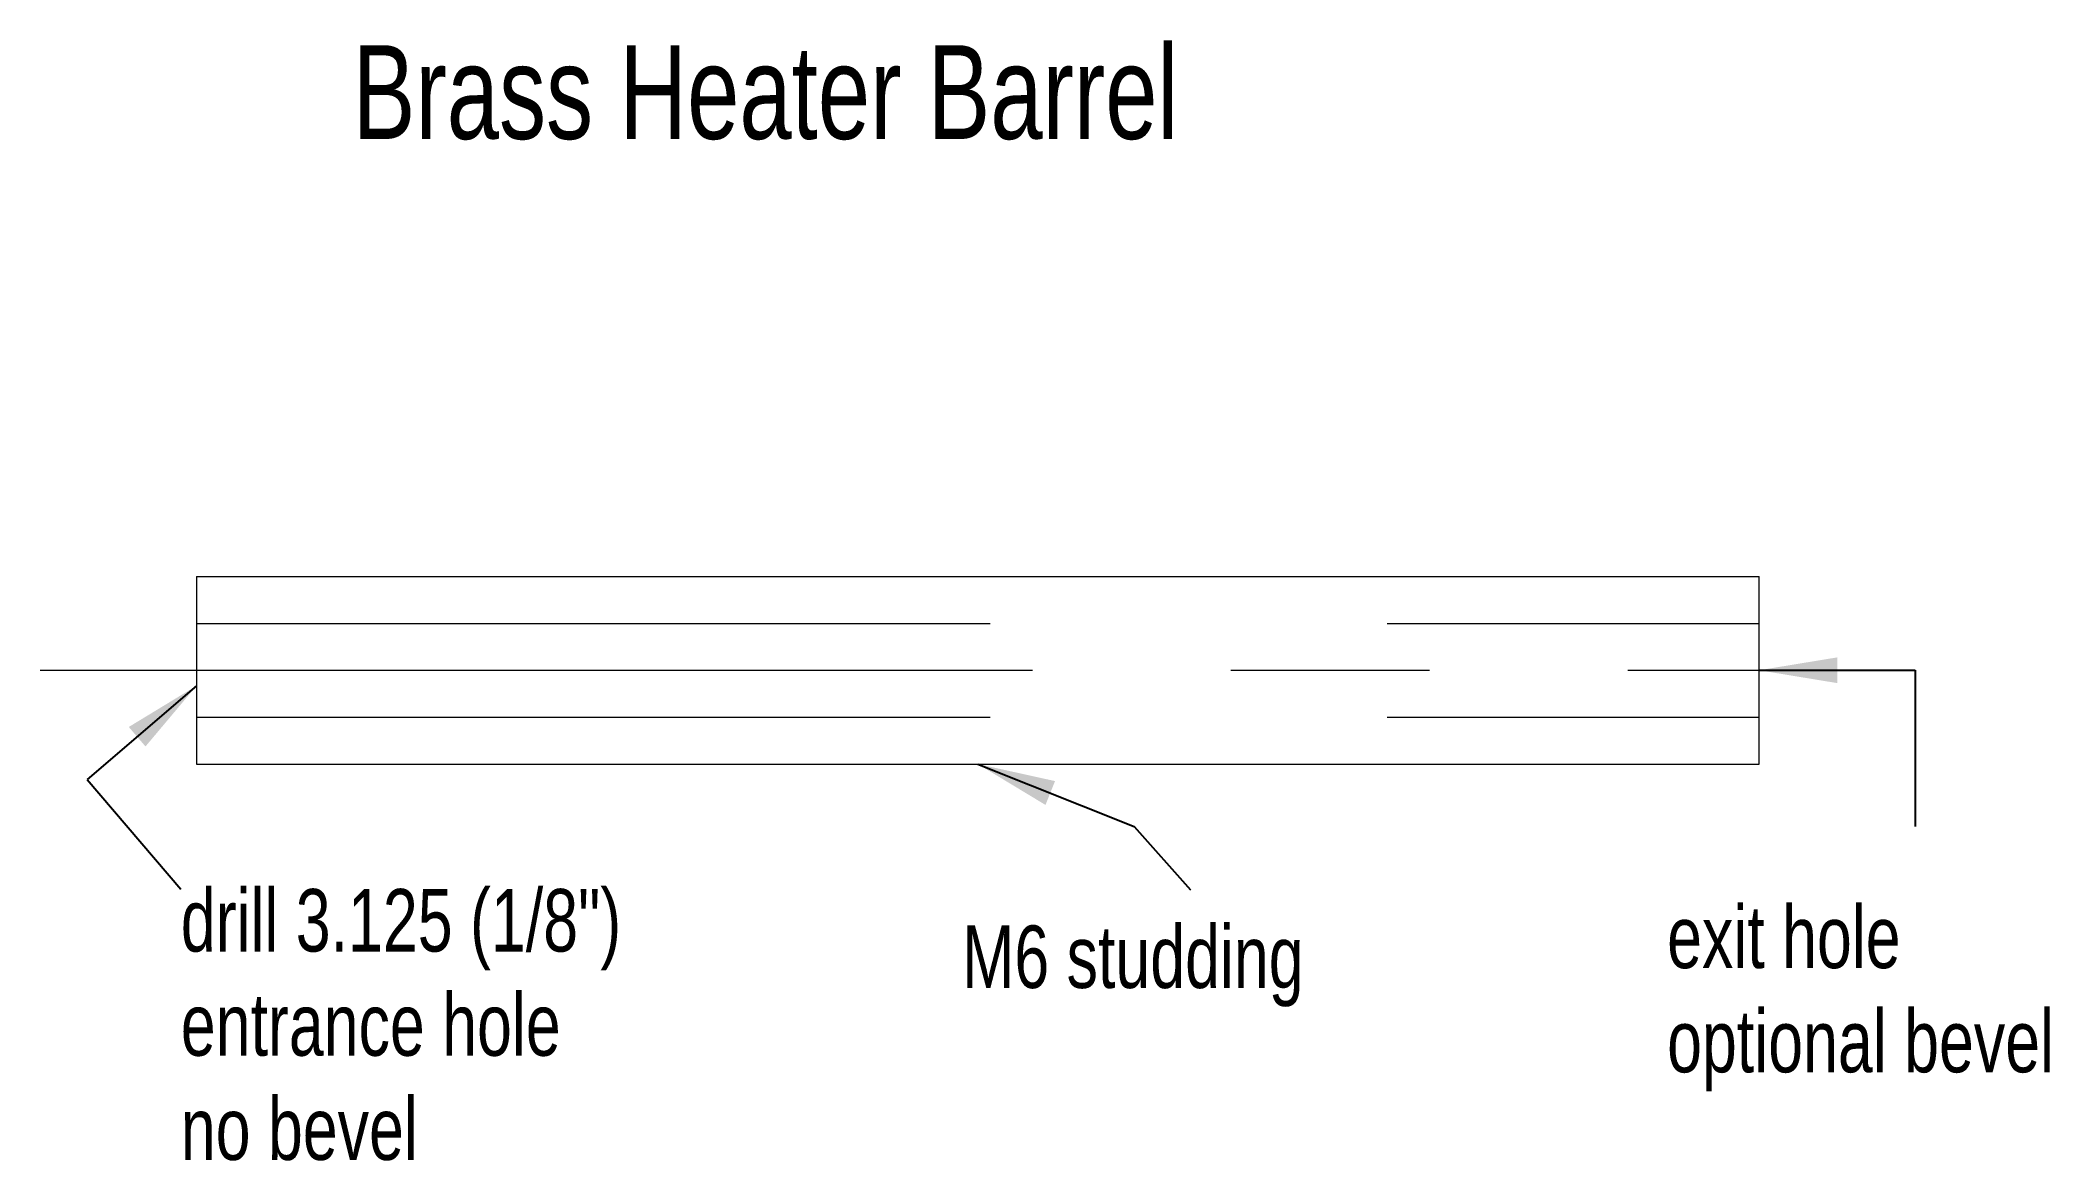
# Model space of a CAD drawing. Header units: millimetres. Extents: x -20 to 44.3, y -10.7 to 25.2.
import ezdxf

# ---------------------------------------------------------------- set-up
doc = ezdxf.new("R2010")
doc.units = ezdxf.units.MM
doc.linetypes.add('CENTER', pattern=[50.8, 31.75, -6.35, 6.35, -6.35])
doc.linetypes.add('DASHEDX2', pattern=[38.1, 25.4, -12.7])
doc.layers.get('0').update_dxf_attribs({"linetype": 'CONTINUOUS', "lineweight": 0, "true_color": 0xffffff})
doc.styles.get("Standard").update_dxf_attribs({"font": 'txt', "width": 0.75})
doc.dimstyles.get("Standard").update_dxf_attribs({"dimtxt": 2.5, "dimasz": 2.5, "dimexe": 1.25, "dimexo": 0.625, "dimtad": 1, "dimtxsty": 'Standard', "dimcen": 2.5, "dimadec": 0, "dimazin": 0, "dimtfac": 1, "dimtmove": 0, "dimatfit": 3, "dimfxl": 1, "dimarcsym": 0})

msp = doc.modelspace()

# ---------------------------------------------------------------- linework, layer by layer
for p, q in [((-15, 8), (-15, 2)), ((-15, 8), (35, 8)), ((35, 2), (35, 8)), ((-15, 2), (35, 2))]:
    msp.add_line(p, q)
at = {"linetype": 'DASHEDX2', "lineweight": 5}
for p, q in [((-15, 6.5), (35, 6.5)), ((-15, 3.5), (35, 3.5))]:
    msp.add_line(p, q, dxfattribs=at)
at = {"linetype": 'CENTER', "lineweight": 5}
msp.add_line((-20, 5), (35, 5), dxfattribs=at)

# ---------------------------------------------------------------- texts
at = {"width": 100, "attachment_point": 1}
for s, insert, char_height in [('Brass\\~Heater\\~Barrel', (-10, 25), 3), ('exit\\~hole\\Poptional\\~bevel', (32.059, -2.531), 2)]:
    msp.add_mtext(s, dxfattribs=dict(at, insert=insert, char_height=char_height))
at = {"lineweight": 5, "char_height": 2, "width": 100, "attachment_point": 1}
for s, insert in [('drill\\~3.125\\~(1/8")\\Pentrance\\~hole\\Pno\\~bevel', (-15.5, -2)), ('M6\\~studding', (9.5, -3.167))]:
    msp.add_mtext(s, dxfattribs=dict(at, insert=insert))

# ---------------------------------------------------------------- leaders
msp.add_leader([(35, 5), (40, 5), (40, 0)], dimstyle='Standard')
at = {"lineweight": 5}
for points in [[(-15, 4.5), (-18.5, 1.5), (-15.5, -2)], [(10, 2), (15, 0), (16.806, -2.025)]]:
    msp.add_leader(points, dimstyle='Standard', dxfattribs=at)

doc.saveas('drawing.dxf')
